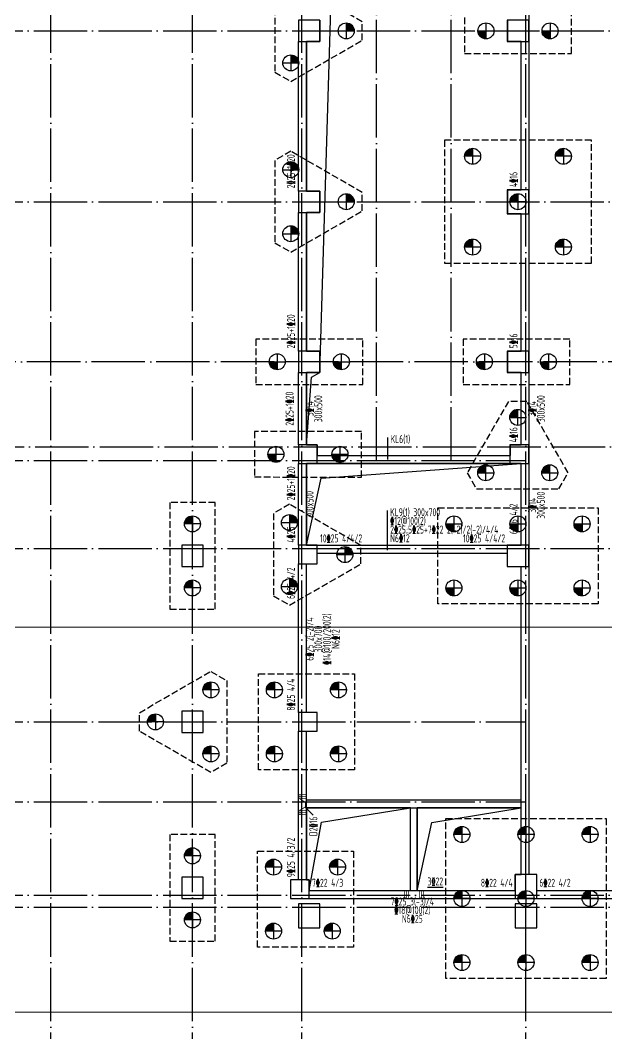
# Model space of a CAD drawing. Extents: x 2430613 to 2739493, y -1540945 to -971137.
# Drawn here: x 2481942 to 2503917, y -1478260 to -1440272 of the extents above; entities that cross this region are included whole.
import ezdxf
from ezdxf.enums import TextEntityAlignment as Align

# ---------------------------------------------------------------- set-up
doc = ezdxf.new("R2010")
doc.units = 0
doc.header["$LTSCALE"] = 1000
doc.header["$MEASUREMENT"] = 0
for name, pattern in [('DASH', [0.35, 0.25, -0.1]), ('DOTE', [2.42, 2, -0.2, 0.02, -0.2]), ('线型3', [750, 500, -250])]:
    doc.linetypes.add(name, pattern=pattern)
for name, color, linetype, lineweight in [('0S-柱-线', 50, 'CONTINUOUS', 30), ('BEAM', 4, 'CONTINUOUS', 25), ('BEAM-DASH', 4, '线型3', 25), ('HOLE', 7, 'CONTINUOUS', 25)]:
    doc.layers.add(name, color=color, linetype=linetype, lineweight=lineweight)
doc.layers.add('0S-草图', color=9, linetype='CONTINUOUS', lineweight=20, plot=False)
for name, color, linetype in [('600直径桩', 4, 'CONTINUOUS'), ('DOTE', 1, 'DOTE'), ('KL-X0l-箍筋', 2, 'CONTINUOUS'), ('KL-X0l-腰筋', 2, 'CONTINUOUS'), ('KL-X0l-通筋', 2, 'CONTINUOUS'), ('KL-X0t-引线', 2, 'CONTINUOUS'), ('KL-X0t-截面', 2, 'CONTINUOUS'), ('text30', 7, 'CONTINUOUS'), ('texthangerv', 2, 'CONTINUOUS'), ('引出线Y', 2, 'CONTINUOUS'), ('承台', 2, 'CONTINUOUS'), ('附加吊筋Y', 1, 'CONTINUOUS'), ('附加箍筋X', 1, 'CONTINUOUS'), ('附加箍筋Y', 1, 'CONTINUOUS')]:
    doc.layers.add(name, color=color, linetype=linetype)
doc.styles.add('TSSD_Rein', font='Tssdeng.shx', dxfattribs={"width": 0.6, "height": 300, "bigfont": 'hztxt.shx'})

msp = doc.modelspace()

# ---------------------------------------------------------------- hatches: boundary and pattern name
at = {"layer": '600直径桩'}
h = msp.add_hatch(color=251, dxfattribs=at)
h.dxf.hatch_style = 1
h.paths.add_polyline_path([(2494158.133, -1440372.333, -0.414213562), (2494458.133, -1440672.333), (2494158.133, -1440672.333)])
h = msp.add_hatch(color=251, dxfattribs=at)
h.dxf.hatch_style = 1
h.paths.add_polyline_path([(2499092.492, -1440672.364, 0.414213562), (2499392.492, -1440972.364), (2499392.492, -1440672.364)])
h = msp.add_hatch(color=251, dxfattribs=at)
h.dxf.hatch_style = 1
h.paths.add_polyline_path([(2501492.492, -1440672.364, 0.414213562), (2501792.492, -1440972.364), (2501792.492, -1440672.364)])
h = msp.add_hatch(color=251, dxfattribs=at)
h.dxf.hatch_style = 1
h.paths.add_polyline_path([(2492079.672, -1441572.333, -0.414213562), (2492379.672, -1441872.333), (2492079.672, -1441872.333)])
h = msp.add_hatch(color=251, dxfattribs=at)
h.dxf.hatch_style = 1
h.paths.add_polyline_path([(2498892.492, -1445072.333, 0.414213562), (2498592.492, -1445372.333), (2498892.492, -1445372.333)])
h = msp.add_hatch(color=251, dxfattribs=at)
h.dxf.hatch_style = 1
h.paths.add_polyline_path([(2502292.492, -1445072.333, 0.414213562), (2501992.492, -1445372.333), (2502292.492, -1445372.333)])
h = msp.add_hatch(color=251, dxfattribs=at)
h.dxf.hatch_style = 1
h.paths.add_polyline_path([(2492079.672, -1445572.333, -0.414213562), (2492379.672, -1445872.333), (2492079.672, -1445872.333)])
h = msp.add_hatch(color=251, dxfattribs=at)
h.dxf.hatch_style = 1
h.paths.add_polyline_path([(2494158.133, -1446772.333, -0.414213562), (2494458.133, -1447072.333), (2494158.133, -1447072.333)])
h = msp.add_hatch(color=251, dxfattribs=at)
h.dxf.hatch_style = 1
h.paths.add_polyline_path([(2500592.492, -1446772.333, 0.414213562), (2500292.492, -1447072.333), (2500592.492, -1447072.333)])
h = msp.add_hatch(color=251, dxfattribs=at)
h.dxf.hatch_style = 1
h.paths.add_polyline_path([(2492079.672, -1447972.333, -0.414213562), (2492379.672, -1448272.333), (2492079.672, -1448272.333)])
h = msp.add_hatch(color=251, dxfattribs=at)
h.dxf.hatch_style = 1
h.paths.add_polyline_path([(2498892.492, -1448472.333, 0.414213562), (2498592.492, -1448772.333), (2498892.492, -1448772.333)])
h = msp.add_hatch(color=251, dxfattribs=at)
h.dxf.hatch_style = 1
h.paths.add_polyline_path([(2502292.492, -1448472.333, 0.414213562), (2501992.492, -1448772.333), (2502292.492, -1448772.333)])
h = msp.add_hatch(color=251, dxfattribs=at)
h.dxf.hatch_style = 1
h.paths.add_polyline_path([(2491272.461, -1453072.191, 0.414213562), (2491572.434, -1453372.218), (2491572.461, -1453072.218)])
h = msp.add_hatch(color=251, dxfattribs=at)
h.dxf.hatch_style = 1
h.paths.add_polyline_path([(2493672.461, -1453072.405, 0.414213562), (2493972.434, -1453372.432), (2493972.461, -1453072.432)])
h = msp.add_hatch(color=251, dxfattribs=at)
h.dxf.hatch_style = 1
h.paths.add_polyline_path([(2499032.461, -1453072.191, 0.414213562), (2499332.434, -1453372.218), (2499332.461, -1453072.218)])
h = msp.add_hatch(color=251, dxfattribs=at)
h.dxf.hatch_style = 1
h.paths.add_polyline_path([(2501432.461, -1453072.405, 0.414213562), (2501732.434, -1453372.432), (2501732.461, -1453072.432)])
h = msp.add_hatch(color=251, dxfattribs=at)
h.dxf.hatch_style = 1
h.paths.add_polyline_path([(2500582.461, -1455156.684), (2500582.461, -1454856.684, 0.414213562), (2500282.461, -1455156.684)])
h = msp.add_hatch(color=251, dxfattribs=at)
h.dxf.hatch_style = 1
h.paths.add_polyline_path([(2491222.461, -1456542.191, 0.414213562), (2491522.434, -1456842.218), (2491522.461, -1456542.218)])
h = msp.add_hatch(color=251, dxfattribs=at)
h.dxf.hatch_style = 1
h.paths.add_polyline_path([(2493622.461, -1456542.405, 0.414213562), (2493922.434, -1456842.432), (2493922.461, -1456542.432)])
h = msp.add_hatch(color=251, dxfattribs=at)
h.dxf.hatch_style = 1
h.paths.add_polyline_path([(2499382.461, -1457235.145), (2499382.461, -1456935.145, 0.414213562), (2499082.461, -1457235.145)])
h = msp.add_hatch(color=251, dxfattribs=at)
h.dxf.hatch_style = 1
h.paths.add_polyline_path([(2501782.461, -1457235.145), (2501782.461, -1456935.145, 0.414213562), (2501482.461, -1457235.145)])
h = msp.add_hatch(color=251, dxfattribs=at)
h.dxf.hatch_style = 1
h.paths.add_polyline_path([(2488392.492, -1458852.325, 0.414213562), (2488092.492, -1459152.325), (2488392.492, -1459152.325)])
h = msp.add_hatch(color=251, dxfattribs=at)
h.dxf.hatch_style = 1
h.paths.add_polyline_path([(2492029.672, -1458802.333, -0.414213562), (2492329.672, -1459102.333), (2492029.672, -1459102.333)])
h = msp.add_hatch(color=251, dxfattribs=at)
h.dxf.hatch_style = 1
h.paths.add_polyline_path([(2497892.492, -1459152.333, 0.414213562), (2498192.492, -1459452.333), (2498192.492, -1459152.333)])
h = msp.add_hatch(color=251, dxfattribs=at)
h.dxf.hatch_style = 1
h.paths.add_polyline_path([(2500292.492, -1459152.333, 0.414213562), (2500592.492, -1459452.333), (2500592.492, -1459152.333)])
h = msp.add_hatch(color=251, dxfattribs=at)
h.dxf.hatch_style = 1
h.paths.add_polyline_path([(2502692.492, -1459152.333, 0.414213562), (2502992.492, -1459452.333), (2502992.492, -1459152.333)])
h = msp.add_hatch(color=251, dxfattribs=at)
h.dxf.hatch_style = 1
h.paths.add_polyline_path([(2494108.133, -1460002.333, -0.414213562), (2494408.133, -1460302.333), (2494108.133, -1460302.333)])
h = msp.add_hatch(color=251, dxfattribs=at)
h.dxf.hatch_style = 1
h.paths.add_polyline_path([(2488392.492, -1461252.325, 0.414213562), (2488092.492, -1461552.325), (2488392.492, -1461552.325)])
h = msp.add_hatch(color=251, dxfattribs=at)
h.dxf.hatch_style = 1
h.paths.add_polyline_path([(2492029.672, -1461202.333, -0.414213562), (2492329.672, -1461502.333), (2492029.672, -1461502.333)])
h = msp.add_hatch(color=251, dxfattribs=at)
h.dxf.hatch_style = 1
h.paths.add_polyline_path([(2497892.492, -1461552.333, 0.414213562), (2498192.492, -1461852.333), (2498192.492, -1461552.333)])
h = msp.add_hatch(color=251, dxfattribs=at)
h.dxf.hatch_style = 1
h.paths.add_polyline_path([(2500292.492, -1461552.333, 0.414213562), (2500592.492, -1461852.333), (2500592.492, -1461552.333)])
h = msp.add_hatch(color=251, dxfattribs=at)
h.dxf.hatch_style = 1
h.paths.add_polyline_path([(2502692.492, -1461552.333, 0.414213562), (2502992.492, -1461852.333), (2502992.492, -1461552.333)])
h = msp.add_hatch(color=251, dxfattribs=at)
h.dxf.hatch_style = 1
h.paths.add_polyline_path([(2489085.313, -1465072.333, 0.414213562), (2488785.313, -1465372.333), (2489085.313, -1465372.333)])
h = msp.add_hatch(color=251, dxfattribs=at)
h.dxf.hatch_style = 1
h.paths.add_polyline_path([(2491462.461, -1465072.351, 0.414213562), (2491162.461, -1465372.351), (2491462.461, -1465372.351)])
h = msp.add_hatch(color=251, dxfattribs=at)
h.dxf.hatch_style = 1
h.paths.add_polyline_path([(2493862.461, -1465072.351, 0.414213562), (2493562.461, -1465372.351), (2493862.461, -1465372.351)])
h = msp.add_hatch(color=251, dxfattribs=at)
h.dxf.hatch_style = 1
h.paths.add_polyline_path([(2487006.852, -1466272.333, 0.414213562), (2486706.852, -1466572.333), (2487006.852, -1466572.333)])
h = msp.add_hatch(color=251, dxfattribs=at)
h.dxf.hatch_style = 1
h.paths.add_polyline_path([(2489085.313, -1467472.333, 0.414213562), (2488785.313, -1467772.333), (2489085.313, -1467772.333)])
h = msp.add_hatch(color=251, dxfattribs=at)
h.dxf.hatch_style = 1
h.paths.add_polyline_path([(2491462.461, -1467472.351, 0.414213562), (2491162.461, -1467772.351), (2491462.461, -1467772.351)])
h = msp.add_hatch(color=251, dxfattribs=at)
h.dxf.hatch_style = 1
h.paths.add_polyline_path([(2493862.461, -1467472.351, 0.414213562), (2493562.461, -1467772.351), (2493862.461, -1467772.351)])
h = msp.add_hatch(color=251, dxfattribs=at)
h.dxf.hatch_style = 1
h.paths.add_polyline_path([(2498492.492, -1470492.333, 0.414213562), (2498192.492, -1470792.333), (2498492.492, -1470792.333)])
h = msp.add_hatch(color=251, dxfattribs=at)
h.dxf.hatch_style = 1
h.paths.add_polyline_path([(2500892.492, -1470492.333, 0.414213562), (2500592.492, -1470792.333), (2500892.492, -1470792.333)])
h = msp.add_hatch(color=251, dxfattribs=at)
h.dxf.hatch_style = 1
h.paths.add_polyline_path([(2503292.492, -1470492.333, 0.414213562), (2502992.492, -1470792.333), (2503292.492, -1470792.333)])
h = msp.add_hatch(color=251, dxfattribs=at)
h.dxf.hatch_style = 1
h.paths.add_polyline_path([(2488392.492, -1471292.325, 0.414213562), (2488092.492, -1471592.325), (2488392.492, -1471592.325)])
h = msp.add_hatch(color=251, dxfattribs=at)
h.dxf.hatch_style = 1
h.paths.add_polyline_path([(2491432.461, -1471712.351, 0.414213562), (2491132.461, -1472012.351), (2491432.461, -1472012.351)])
h = msp.add_hatch(color=251, dxfattribs=at)
h.dxf.hatch_style = 1
h.paths.add_polyline_path([(2493832.461, -1471712.351, 0.414213562), (2493532.461, -1472012.351), (2493832.461, -1472012.351)])
h = msp.add_hatch(color=251, dxfattribs=at)
h.dxf.hatch_style = 1
h.paths.add_polyline_path([(2498492.492, -1472892.333, 0.414213562), (2498192.492, -1473192.333), (2498492.492, -1473192.333)])
h = msp.add_hatch(color=251, dxfattribs=at)
h.dxf.hatch_style = 1
h.paths.add_polyline_path([(2500892.492, -1472892.333, 0.414213562), (2500592.492, -1473192.333), (2500892.492, -1473192.333)])
h = msp.add_hatch(color=251, dxfattribs=at)
h.dxf.hatch_style = 1
h.paths.add_polyline_path([(2503292.492, -1472892.333, 0.414213562), (2502992.492, -1473192.333), (2503292.492, -1473192.333)])
h = msp.add_hatch(color=251, dxfattribs=at)
h.dxf.hatch_style = 1
h.paths.add_polyline_path([(2488392.492, -1473692.325, 0.414213562), (2488092.492, -1473992.325), (2488392.492, -1473992.325)])
h = msp.add_hatch(color=251, dxfattribs=at)
h.dxf.hatch_style = 1
h.paths.add_polyline_path([(2491432.461, -1474112.351, 0.414213562), (2491132.461, -1474412.351), (2491432.461, -1474412.351)])
h = msp.add_hatch(color=251, dxfattribs=at)
h.dxf.hatch_style = 1
h.paths.add_polyline_path([(2493632.461, -1474112.351, 0.414213562), (2493332.461, -1474412.351), (2493632.461, -1474412.351)])
h = msp.add_hatch(color=251, dxfattribs=at)
h.dxf.hatch_style = 1
h.paths.add_polyline_path([(2498492.492, -1475292.333, 0.414213562), (2498192.492, -1475592.333), (2498492.492, -1475592.333)])
h = msp.add_hatch(color=251, dxfattribs=at)
h.dxf.hatch_style = 1
h.paths.add_polyline_path([(2500892.492, -1475292.333, 0.414213562), (2500592.492, -1475592.333), (2500892.492, -1475592.333)])
h = msp.add_hatch(color=251, dxfattribs=at)
h.dxf.hatch_style = 1
h.paths.add_polyline_path([(2503292.492, -1475292.333, 0.414213562), (2502992.492, -1475592.333), (2503292.492, -1475592.333)])

# ---------------------------------------------------------------- linework, layer by layer
at = {"layer": '0S-柱-线'}
for points in [[(2493172.492, -1441072.333), (2493172.492, -1440272.333), (2492372.492, -1440272.333), (2492372.492, -1441072.333)], [(2500992.492, -1441072.333), (2500992.492, -1440272.333), (2500192.492, -1440272.333), (2500192.492, -1441072.333)], [(2493172.492, -1447472.333), (2493172.492, -1446672.333), (2492372.492, -1446672.333), (2492372.492, -1447472.333)], [(2500992.492, -1447522.333), (2500992.492, -1446622.333), (2500192.492, -1446622.333), (2500192.492, -1447522.333)], [(2493172.492, -1453472.333), (2493172.492, -1452672.333), (2492372.492, -1452672.333), (2492372.492, -1453472.333)], [(2500992.492, -1453472.333), (2500992.492, -1452672.333), (2500192.492, -1452672.333), (2500192.492, -1453472.333)], [(2493072.492, -1456892.333), (2493072.492, -1456192.333), (2492372.492, -1456192.333), (2492372.492, -1456892.333)], [(2500992.492, -1456892.333), (2500992.492, -1456192.333), (2500292.492, -1456192.333), (2500292.492, -1456892.333)], [(2488792.492, -1460752.333), (2488792.492, -1459952.333), (2487992.492, -1459952.333), (2487992.492, -1460752.333)], [(2493072.492, -1460652.333), (2493072.492, -1459952.333), (2492372.492, -1459952.333), (2492372.492, -1460652.333)], [(2500992.492, -1460752.333), (2500992.492, -1459952.333), (2500192.492, -1459952.333), (2500192.492, -1460752.333)], [(2488792.492, -1466972.333), (2488792.492, -1466172.333), (2487992.492, -1466172.333), (2487992.492, -1466972.333)], [(2493072.492, -1466922.333), (2493072.492, -1466222.333), (2492372.492, -1466222.333), (2492372.492, -1466922.333)], [(2488792.492, -1473192.333), (2488792.492, -1472392.333), (2487992.492, -1472392.333), (2487992.492, -1473192.333)], [(2501292.492, -1473192.333), (2501292.492, -1472292.333), (2500492.492, -1472292.333), (2500492.492, -1473192.333)], [(2492772.492, -1473192.333), (2492772.492, -1472492.333), (2492072.492, -1472492.333), (2492072.492, -1473192.333)], [(2493172.492, -1474292.333), (2493172.492, -1473392.333), (2492372.492, -1473392.333), (2492372.492, -1474292.333)], [(2501292.492, -1474292.333), (2501292.492, -1473392.333), (2500492.492, -1473392.333), (2500492.492, -1474292.333)]]:
    msp.add_lwpolyline(points, close=True, dxfattribs=at)
at = {"layer": '0S-草图'}
for points in [[(2459966.188, -1402457.105), (2597091.188, -1402457.105), (2597091.188, -1477457.105), (2459966.188, -1477457.105)], [(2459966.188, -1463018.36), (2597091.188, -1463018.36), (2597091.188, -1528018.36), (2459966.188, -1528018.36)]]:
    msp.add_lwpolyline(points, close=True, dxfattribs=at)
at = {"layer": '600直径桩', "color": 251}
for p, q in [((2494158.133, -1440372.333), (2494158.133, -1440972.333)), ((2499392.492, -1440372.364), (2499392.492, -1440972.364)), ((2501792.492, -1440372.364), (2501792.492, -1440972.364)), ((2493858.133, -1440672.333), (2494458.133, -1440672.333)), ((2499092.492, -1440672.364), (2499692.492, -1440672.364)), ((2501492.492, -1440672.364), (2502092.492, -1440672.364)), ((2492079.672, -1441572.333), (2492079.672, -1442172.333)), ((2491779.672, -1441872.333), (2492379.672, -1441872.333)), ((2499192.492, -1445372.333), (2498592.492, -1445372.333)), ((2498892.492, -1445072.333), (2498892.492, -1445672.333)), ((2502592.492, -1445372.333), (2501992.492, -1445372.333)), ((2502292.492, -1445072.333), (2502292.492, -1445672.333)), ((2492079.672, -1445572.333), (2492079.672, -1446172.333)), ((2491779.672, -1445872.333), (2492379.672, -1445872.333)), ((2494158.133, -1446772.333), (2494158.133, -1447372.333)), ((2500592.492, -1446772.333), (2500592.492, -1447372.333)), ((2493858.133, -1447072.333), (2494458.133, -1447072.333)), ((2500892.492, -1447072.333), (2500292.492, -1447072.333)), ((2492079.672, -1447972.333), (2492079.672, -1448572.333)), ((2491779.672, -1448272.333), (2492379.672, -1448272.333)), ((2498892.492, -1448472.333), (2498892.492, -1449072.333)), ((2502292.492, -1448472.333), (2502292.492, -1449072.333)), ((2499192.492, -1448772.333), (2498592.492, -1448772.333)), ((2502592.492, -1448772.333), (2501992.492, -1448772.333)), ((2491572.488, -1452772.218), (2491572.434, -1453372.218)), ((2493972.488, -1452772.432), (2493972.434, -1453372.432)), ((2499332.488, -1452772.218), (2499332.434, -1453372.218)), ((2501732.488, -1452772.432), (2501732.434, -1453372.432)), ((2491272.461, -1453072.191), (2491872.461, -1453072.245)), ((2493672.461, -1453072.405), (2494272.461, -1453072.459)), ((2499032.461, -1453072.191), (2499632.461, -1453072.245)), ((2501432.461, -1453072.405), (2502032.461, -1453072.459)), ((2500582.461, -1455456.684), (2500582.461, -1454856.684)), ((2500282.461, -1455156.684), (2500882.461, -1455156.684)), ((2491522.488, -1456242.218), (2491522.434, -1456842.218)), ((2493922.488, -1456242.432), (2493922.434, -1456842.432)), ((2491222.461, -1456542.191), (2491822.461, -1456542.245)), ((2493622.461, -1456542.405), (2494222.461, -1456542.459)), ((2499382.461, -1457535.145), (2499382.461, -1456935.145)), ((2501782.461, -1457535.145), (2501782.461, -1456935.145)), ((2499082.461, -1457235.145), (2499682.461, -1457235.145)), ((2501482.461, -1457235.145), (2502082.461, -1457235.145)), ((2488392.492, -1458852.325), (2488392.492, -1459452.325)), ((2491729.672, -1459102.333), (2492329.672, -1459102.333)), ((2492029.672, -1458802.333), (2492029.672, -1459402.333)), ((2498192.492, -1458852.333), (2498192.492, -1459452.333)), ((2500592.492, -1458852.333), (2500592.492, -1459452.333)), ((2502992.492, -1458852.333), (2502992.492, -1459452.333)), ((2488692.492, -1459152.325), (2488092.492, -1459152.325)), ((2497892.492, -1459152.333), (2498492.492, -1459152.333)), ((2500292.492, -1459152.333), (2500892.492, -1459152.333)), ((2502692.492, -1459152.333), (2503292.492, -1459152.333)), ((2494108.133, -1460002.333), (2494108.133, -1460602.333)), ((2493808.133, -1460302.333), (2494408.133, -1460302.333)), ((2488392.492, -1461252.325), (2488392.492, -1461852.325)), ((2492029.672, -1461202.333), (2492029.672, -1461802.333)), ((2498192.492, -1461252.333), (2498192.492, -1461852.333)), ((2500592.492, -1461252.333), (2500592.492, -1461852.333)), ((2502992.492, -1461252.333), (2502992.492, -1461852.333)), ((2488692.492, -1461552.325), (2488092.492, -1461552.325)), ((2491729.672, -1461502.333), (2492329.672, -1461502.333)), ((2497892.492, -1461552.333), (2498492.492, -1461552.333)), ((2500292.492, -1461552.333), (2500892.492, -1461552.333)), ((2502692.492, -1461552.333), (2503292.492, -1461552.333)), ((2489085.313, -1465072.333), (2489085.313, -1465672.333)), ((2491462.461, -1465072.351), (2491462.461, -1465672.351)), ((2493862.461, -1465072.351), (2493862.461, -1465672.351)), ((2489385.313, -1465372.333), (2488785.313, -1465372.333)), ((2491762.461, -1465372.351), (2491162.461, -1465372.351)), ((2494162.461, -1465372.351), (2493562.461, -1465372.351)), ((2487006.852, -1466272.333), (2487006.852, -1466872.333)), ((2487306.852, -1466572.333), (2486706.852, -1466572.333)), ((2489085.313, -1467472.333), (2489085.313, -1468072.333)), ((2491462.461, -1467472.351), (2491462.461, -1468072.351)), ((2493862.461, -1467472.351), (2493862.461, -1468072.351)), ((2489385.313, -1467772.333), (2488785.313, -1467772.333)), ((2491762.461, -1467772.351), (2491162.461, -1467772.351)), ((2494162.461, -1467772.351), (2493562.461, -1467772.351)), ((2498492.492, -1470492.333), (2498492.492, -1471092.333)), ((2500892.492, -1470492.333), (2500892.492, -1471092.333)), ((2503292.492, -1470492.333), (2503292.492, -1471092.333)), ((2498792.492, -1470792.333), (2498192.492, -1470792.333)), ((2501192.492, -1470792.333), (2500592.492, -1470792.333)), ((2503592.492, -1470792.333), (2502992.492, -1470792.333)), ((2488692.492, -1471592.325), (2488092.492, -1471592.325)), ((2488392.492, -1471292.325), (2488392.492, -1471892.325)), ((2491732.461, -1472012.351), (2491132.461, -1472012.351)), ((2491432.461, -1471712.351), (2491432.461, -1472312.351)), ((2494132.461, -1472012.351), (2493532.461, -1472012.351)), ((2493832.461, -1471712.351), (2493832.461, -1472312.351)), ((2498492.492, -1472892.333), (2498492.492, -1473492.333)), ((2500892.492, -1472892.333), (2500892.492, -1473492.333)), ((2503292.492, -1472892.333), (2503292.492, -1473492.333)), ((2498792.492, -1473192.333), (2498192.492, -1473192.333)), ((2501192.492, -1473192.333), (2500592.492, -1473192.333)), ((2503592.492, -1473192.333), (2502992.492, -1473192.333)), ((2488392.492, -1473692.325), (2488392.492, -1474292.325)), ((2488692.492, -1473992.325), (2488092.492, -1473992.325)), ((2491432.461, -1474112.351), (2491432.461, -1474712.351)), ((2493632.461, -1474112.351), (2493632.461, -1474712.351)), ((2491732.461, -1474412.351), (2491132.461, -1474412.351)), ((2493932.461, -1474412.351), (2493332.461, -1474412.351)), ((2498492.492, -1475292.333), (2498492.492, -1475892.333)), ((2500892.492, -1475292.333), (2500892.492, -1475892.333)), ((2503292.492, -1475292.333), (2503292.492, -1475892.333)), ((2498792.492, -1475592.333), (2498192.492, -1475592.333)), ((2501192.492, -1475592.333), (2500592.492, -1475592.333)), ((2503592.492, -1475592.333), (2502992.492, -1475592.333))]:
    msp.add_line(p, q, dxfattribs=at)
for centre in [(2494158.133, -1440672.333), (2499392.492, -1440672.364), (2501792.492, -1440672.364), (2492079.672, -1441872.333), (2498892.492, -1445372.333), (2502292.492, -1445372.333), (2492079.672, -1445872.333), (2494158.133, -1447072.333), (2500592.492, -1447072.333), (2492079.672, -1448272.333), (2498892.492, -1448772.333), (2502292.492, -1448772.333), (2491572.461, -1453072.218), (2493972.461, -1453072.432), (2499332.461, -1453072.218), (2501732.461, -1453072.432), (2500582.461, -1455156.684), (2491522.461, -1456542.218), (2493922.461, -1456542.432), (2499382.461, -1457235.145), (2501782.461, -1457235.145), (2488392.492, -1459152.325), (2492029.672, -1459102.333), (2498192.492, -1459152.333), (2500592.492, -1459152.333), (2502992.492, -1459152.333), (2494108.133, -1460302.333), (2488392.492, -1461552.325), (2492029.672, -1461502.333), (2498192.492, -1461552.333), (2500592.492, -1461552.333), (2502992.492, -1461552.333), (2489085.313, -1465372.333), (2491462.461, -1465372.351), (2493862.461, -1465372.351), (2487006.852, -1466572.333), (2489085.313, -1467772.333), (2491462.461, -1467772.351), (2493862.461, -1467772.351), (2498492.492, -1470792.333), (2500892.492, -1470792.333), (2503292.492, -1470792.333), (2488392.492, -1471592.325), (2491432.461, -1472012.351), (2493832.461, -1472012.351), (2498492.492, -1473192.333), (2500892.492, -1473192.333), (2503292.492, -1473192.333), (2488392.492, -1473992.325), (2491432.461, -1474412.351), (2493632.461, -1474412.351), (2498492.492, -1475592.333), (2500892.492, -1475592.333), (2503292.492, -1475592.333)]:
    msp.add_circle(centre, 300, dxfattribs=at)
at = {"layer": 'BEAM'}
for p, q in [((2501013.461, -1440672.325), (2501013.461, -1434072.325)), ((2501013.461, -1447072.325), (2501013.461, -1440672.325)), ((2492372.461, -1446672.325), (2492372.461, -1441072.325)), ((2492672.461, -1446672.325), (2492672.461, -1441072.325)), ((2500713.461, -1446622.325), (2500713.461, -1441072.325)), ((2501013.461, -1453072.325), (2501013.461, -1447072.325)), ((2492372.461, -1452672.325), (2492372.461, -1447472.325)), ((2492672.461, -1452672.325), (2492672.461, -1447472.325)), ((2500713.461, -1452672.325), (2500713.461, -1447522.325)), ((2501013.461, -1456772.325), (2501013.461, -1453072.325)), ((2492372.461, -1456192.325), (2492372.461, -1453472.325)), ((2492672.461, -1456192.325), (2492672.461, -1453472.325)), ((2500713.461, -1456192.325), (2500713.461, -1453472.325)), ((2493072.461, -1456592.325), (2500312.461, -1456592.325)), ((2501013.461, -1460072.325), (2501013.461, -1456772.325)), ((2492372.461, -1459952.325), (2492372.461, -1456892.325)), ((2492672.461, -1459952.325), (2492672.461, -1456892.325)), ((2493072.461, -1456892.325), (2500312.461, -1456892.325)), ((2500713.461, -1459952.325), (2500713.461, -1456892.325)), ((2493072.461, -1459952.325), (2500212.461, -1459952.325)), ((2501013.461, -1466572.325), (2501013.461, -1460072.325)), ((2492372.461, -1466222.325), (2492372.461, -1460652.325)), ((2501012.492, -1469672.325), (2501012.461, -1466572.325)), ((2492372.492, -1469672.325), (2492372.461, -1466922.325)), ((2492372.461, -1472492.325), (2492372.492, -1469672.325)), ((2492672.461, -1472492.325), (2492672.492, -1469672.325)), ((2500712.461, -1472292.325), (2500712.492, -1469672.325)), ((2501012.461, -1472292.325), (2501012.492, -1469672.325)), ((2492672.492, -1469792.325), (2500712.492, -1469792.325)), ((2496567.461, -1472892.325), (2496567.492, -1469792.325)), ((2496817.461, -1472892.325), (2496817.492, -1469792.325)), ((2492772.461, -1472892.325), (2500492.461, -1472892.325)), ((2501292.461, -1472892.325), (2508892.461, -1472892.325)), ((2492772.461, -1473192.325), (2500492.461, -1473192.325)), ((2501292.461, -1473192.325), (2508892.461, -1473192.325))]:
    msp.add_line(p, q, dxfattribs=at)
at = {"layer": 'BEAM-DASH'}
for p, q in [((2493072.461, -1460252.325), (2500212.461, -1460252.325)), ((2492672.461, -1466222.325), (2492672.461, -1460652.325)), ((2500713.461, -1466572.325), (2500713.461, -1460752.325)), ((2500712.492, -1469672.325), (2500712.461, -1466572.325)), ((2492672.492, -1469672.325), (2492672.461, -1466922.325)), ((2492672.492, -1469492.325), (2500712.492, -1469492.325))]:
    msp.add_line(p, q, dxfattribs=at)
at = {"layer": 'DOTE'}
for p, q in [((2483092.492, -1523772.333), (2483092.492, -1406572.333)), ((2488392.492, -1523772.333), (2488392.492, -1406572.333)), ((2492492.492, -1523772.333), (2492492.492, -1406572.333)), ((2500892.492, -1523772.333), (2500892.492, -1406572.333)), ((2495292.492, -1456772.333), (2495292.492, -1414572.333)), ((2498092.492, -1456772.333), (2498092.492, -1414572.333)), ((2472772.492, -1440672.333), (2580992.492, -1440672.333)), ((2472772.492, -1447072.333), (2580992.492, -1447072.333)), ((2580992.492, -1453072.333), (2472772.492, -1453072.333)), ((2472822.492, -1456262.333), (2581042.492, -1456262.333)), ((2472772.492, -1456772.333), (2500892.492, -1456772.333)), ((2472772.492, -1460072.333), (2580992.492, -1460072.333)), ((2472772.492, -1466572.333), (2500892.492, -1466572.333)), ((2472772.492, -1469572.333), (2500892.492, -1469572.333)), ((2472772.492, -1473072.333), (2580992.492, -1473072.333)), ((2472772.492, -1473512.333), (2580992.492, -1473512.333))]:
    msp.add_line(p, q, dxfattribs=at)
at = {"layer": 'HOLE'}
for points in [[(2493172.461, -1440272.325), (2493172.461, -1441072.325), (2492672.461, -1441072.325), (2492672.461, -1446672.325), (2493172.461, -1446672.325), (2493172.461, -1447472.325), (2492672.461, -1447472.325), (2492672.461, -1452672.325), (2493172.461, -1452672.325), (2493172.461, -1453472.325), (2494096.297, -1422891.63)], [(2493172.461, -1440272.325), (2493172.461, -1441072.325), (2492672.461, -1441072.325), (2492672.461, -1446672.325), (2493172.461, -1446672.325), (2493172.461, -1447472.325), (2492672.461, -1447472.325), (2492672.461, -1452672.325), (2493172.461, -1452672.325), (2493172.461, -1453472.325), (2492672.461, -1453472.325), (2492672.461, -1456192.325), (2493072.461, -1456192.325), (2493072.461, -1456592.325), (2500312.461, -1456592.325), (2500312.461, -1456192.325), (2500713.461, -1456192.325), (2500713.461, -1453472.325), (2500212.461, -1453472.325), (2500212.461, -1452672.325), (2500713.461, -1452672.325), (2500713.461, -1447522.325), (2500212.461, -1447522.325), (2500212.461, -1446622.325), (2500713.461, -1446622.325), (2500713.461, -1441072.325), (2500212.461, -1441072.325), (2500212.461, -1440272.325)]]:
    msp.add_lwpolyline(points, dxfattribs=at)
for points in [[(2493172.461, -1453472.325), (2492672.461, -1453472.325), (2492672.461, -1456192.325), (2492849.238, -1453649.098)], [(2500713.461, -1456892.325), (2492672.461, -1456892.325), (2492672.461, -1459952.325), (2493213.399, -1457433.262)], [(2492672.461, -1459952.325), (2500713.461, -1459952.325), (2500713.461, -1456892.325), (2492672.461, -1456892.325)], [(2496567.461, -1469792.325), (2492672.492, -1469792.325), (2492672.461, -1472492.325), (2492772.461, -1472492.325), (2492772.461, -1472892.325), (2493229.551, -1470331.708)], [(2492672.461, -1472492.325), (2492772.461, -1472492.325), (2492772.461, -1472892.325), (2496567.461, -1472892.325), (2496567.461, -1469792.325), (2492672.492, -1469792.325)], [(2500712.461, -1469792.325), (2496817.492, -1469792.325), (2496817.492, -1472892.325), (2497365.5, -1470340.333)], [(2496817.492, -1472892.325), (2500492.461, -1472892.325), (2500492.461, -1472292.325), (2500712.461, -1472292.325), (2500712.461, -1469792.325), (2496817.492, -1469792.325)]]:
    msp.add_lwpolyline(points, close=True, dxfattribs=at)
at = {"layer": 'KL-X0t-引线'}
for p, q in [((2495719.128, -1456742.327), (2495719.128, -1455912.327)), ((2495702.496, -1460132.335), (2495702.496, -1458652.335))]:
    msp.add_line(p, q, dxfattribs=at)
at = {"layer": '引出线Y'}
msp.add_line((2492622.472, -1469762.331), (2492922.468, -1470072.335), dxfattribs=at)
at = {"layer": '承台', "color": 251, "linetype": 'DASH'}
for points in [[(2492079.672, -1438779.513), (2491479.672, -1439125.923), (2491479.672, -1442218.743), (2492079.672, -1442565.154), (2494758.133, -1441018.743), (2494758.133, -1440325.923)], [(2502592.492, -1439822.364), (2498592.492, -1439822.364), (2498592.492, -1441522.364), (2502592.492, -1441522.364)], [(2497842.492, -1449372.333), (2503342.492, -1449372.333), (2503342.492, -1444772.333), (2497842.492, -1444772.333)], [(2492079.672, -1445179.513), (2491479.672, -1445525.923), (2491479.672, -1448618.743), (2492079.672, -1448965.154), (2494758.133, -1447418.743), (2494758.133, -1446725.923)], [(2494772.537, -1452222.503), (2490772.537, -1452222.146), (2490772.385, -1453922.146), (2494772.385, -1453922.503)], [(2502532.537, -1452222.503), (2498532.537, -1452222.146), (2498532.385, -1453922.146), (2502532.385, -1453922.503)], [(2498689.641, -1457235.145), (2499036.051, -1457835.145), (2502128.871, -1457835.145), (2502475.281, -1457235.145), (2500928.871, -1454556.684), (2500236.051, -1454556.684)], [(2494722.537, -1455692.503), (2490722.537, -1455692.146), (2490722.385, -1457392.146), (2494722.385, -1457392.503)], [(2489242.492, -1462352.325), (2489242.492, -1458352.325), (2487542.492, -1458352.325), (2487542.492, -1462352.325)], [(2492029.672, -1458409.513), (2491429.672, -1458755.923), (2491429.672, -1461848.743), (2492029.672, -1462195.154), (2494708.133, -1460648.743), (2494708.133, -1459955.923)], [(2503592.492, -1458552.333), (2503592.492, -1462152.333), (2497592.492, -1462152.333), (2497592.492, -1458552.333)], [(2489085.313, -1464679.513), (2489685.313, -1465025.923), (2489685.313, -1468118.743), (2489085.313, -1468465.154), (2486406.852, -1466918.743), (2486406.852, -1466225.923)], [(2494462.461, -1468372.351), (2490862.461, -1468372.351), (2490862.461, -1464772.351), (2494462.461, -1464772.351)], [(2503892.492, -1476192.333), (2497892.492, -1476192.333), (2497892.492, -1470192.333), (2503892.492, -1470192.333)], [(2489242.492, -1474792.325), (2489242.492, -1470792.325), (2487542.492, -1470792.325), (2487542.492, -1474792.325)], [(2494432.461, -1475012.351), (2490832.461, -1475012.351), (2490832.461, -1471412.351), (2494432.461, -1471412.351)]]:
    msp.add_lwpolyline(points, close=True, dxfattribs=at)
at = {"layer": '附加吊筋Y'}
msp.add_lwpolyline([(2492422.468, -1470032.331, 30, 30, 0), (2492422.472, -1469882.331, 30, 30, 0), (2492622.472, -1469762.331, 30, 30, 0), (2492622.472, -1469582.331, 30, 30, 0), (2492422.472, -1469462.331, 30, 30, 0), (2492422.476, -1469312.331, 30, 30, 0)], format="xyseb", dxfattribs=at)
at = {"layer": '附加箍筋X'}
for points in [[(2496342.519, -1472892.323, 30, 30, 0), (2496342.519, -1473192.323, 30, 30, 0)], [(2496417.519, -1472892.323, 30, 30, 0), (2496417.519, -1473192.323, 30, 30, 0)], [(2496492.519, -1472892.323, 30, 30, 0), (2496492.519, -1473192.323, 30, 30, 0)], [(2496892.519, -1472892.323, 30, 30, 0), (2496892.519, -1473192.323, 30, 30, 0)], [(2496967.519, -1472892.323, 30, 30, 0), (2496967.519, -1473192.323, 30, 30, 0)], [(2497042.519, -1472892.323, 30, 30, 0), (2497042.519, -1473192.323, 30, 30, 0)]]:
    msp.add_lwpolyline(points, format="xyseb", dxfattribs=at)
at = {"layer": '附加箍筋Y'}
for points in [[(2492372.472, -1469297.331, 30, 30, 0), (2492672.472, -1469297.331, 30, 30, 0)], [(2492372.472, -1469372.331, 30, 30, 0), (2492672.472, -1469372.331, 30, 30, 0)], [(2492372.472, -1469447.331, 30, 30, 0), (2492672.472, -1469447.331, 30, 30, 0)], [(2492372.472, -1469897.331, 30, 30, 0), (2492672.472, -1469897.331, 30, 30, 0)], [(2492372.472, -1469972.331, 30, 30, 0), (2492672.472, -1469972.331, 30, 30, 0)], [(2492372.472, -1470047.331, 30, 30, 0), (2492672.472, -1470047.331, 30, 30, 0)]]:
    msp.add_lwpolyline(points, format="xyseb", dxfattribs=at)

# ---------------------------------------------------------------- texts
at = {"layer": 'KL-X0l-箍筋', "style": 'TSSD_Rein', "width": 0.6}
msp.add_text('%%13212@100(2)', height=300, dxfattribs=at).set_placement((2495802.496, -1459277.335), align=Align.BOTTOM_LEFT)
at = {"layer": 'KL-X0l-腰筋', "style": 'TSSD_Rein', "width": 0.6}
msp.add_text('N6%%13212', height=300, dxfattribs=at).set_placement((2495802.496, -1459927.335), align=Align.BOTTOM_LEFT)
at = {"layer": 'KL-X0l-通筋', "style": 'TSSD_Rein', "width": 0.6}
msp.add_text('2%%13225;5%%13225+7%%13222 2(-2)/2(-2)/4/4', height=300, dxfattribs=at).set_placement((2495802.496, -1459602.335), align=Align.BOTTOM_LEFT)
at = {"layer": 'KL-X0t-截面', "style": 'TSSD_Rein', "width": 0.6}
for s, p in [('KL6(1)', (2495819.128, -1456212.327)), ('KL9(1) 300x700', (2495802.496, -1458952.335))]:
    msp.add_text(s, height=300, dxfattribs=at).set_placement(p, align=Align.BOTTOM_LEFT)
at = {"layer": 'text30', "style": 'TSSD_Rein', "width": 0.6}
for s, rotation, p in [('2%%13225+1%%13220', 89.9999985, (2492322.46, -1446572.327)), ('4%%13216', 89.9999985, (2500663.46, -1446522.327)), ('2%%13225+1%%13220', 89.9999985, (2492322.46, -1452572.327)), ('5%%13216', 89.9999985, (2500663.46, -1452572.327)), ('4%%13216', 90.0005173, (2500663.46, -1456092.327)), ('6%%13216 4/2', 89.9995331, (2500663.464, -1459532.335)), ('4%%13225', 89.9999985, (2492322.46, -1459852.327)), ('8%%13225 4/4', 90.0005478, (2492322.496, -1466152.335)), ('9%%13225 4/3/2', 89.9994415, (2492322.46, -1472392.323))]:
    msp.add_text(s, height=300, rotation=rotation, dxfattribs=at).set_placement(p, align=Align.BOTTOM_LEFT)
for s, rotation, p in [('2%%13225+1%%13220', 90.0005173, (2492272.46, -1454832.327)), ('300x500', 90.0005173, (2493347.46, -1454832.327)), ('300x500', 90.0005173, (2501688.46, -1454832.327)), ('3%%13214', 90.0005173, (2493022.46, -1454832.327)), ('3%%13214', 90.0005173, (2501363.46, -1454832.327)), ('300x500', 89.9999985, (2493022.46, -1458422.327)), ('3%%13214', 89.9995331, (2501363.46, -1458452.327)), ('300x500', 89.9995331, (2501688.46, -1458452.327)), ('6%%13225 2(-2)/4', 90.0005478, (2493022.496, -1463467.327)), ('%%13214@100/200(2)', 90.0005478, (2493672.496, -1463467.327)), ('300x700', 90.0005478, (2493347.496, -1463467.327)), ('N6%%13212', 90.0005478, (2493997.496, -1463467.327))]:
    msp.add_text(s, height=300, rotation=rotation, dxfattribs=at).set_placement(p, align=Align.BOTTOM_CENTER)
for s, rotation, p in [('2%%13225+1%%13220', 89.9999985, (2492322.46, -1456992.327)), ('6%%13225 4/2', 89.999411, (2492322.496, -1460782.327))]:
    msp.add_text(s, height=300, rotation=rotation, dxfattribs=at).set_placement(p, align=Align.BOTTOM_RIGHT)
for s, p in [('10%%13225 4/4/2', (2493172.496, -1459932.335)), ('7%%13222 4/3', (2492872.46, -1472842.323)), ('6%%13222 4/2', (2501392.46, -1472842.323))]:
    msp.add_text(s, height=300, dxfattribs=at).set_placement(p, align=Align.BOTTOM_LEFT)
for s, p in [('10%%13225 4/4/2', (2500112.472, -1459932.335)), ('8%%13222 4/4', (2500392.46, -1472842.323))]:
    msp.add_text(s, height=300, dxfattribs=at).set_placement(p, align=Align.BOTTOM_RIGHT)
for s, p in [('%%U3%%13222%%U', (2497494.992, -1472792.323)), ('7%%13225 3(-3)/4', (2496632.46, -1473542.323)), ('%%13218@100(2)', (2496632.46, -1473867.323)), ('N6%%13225', (2496632.46, -1474192.323))]:
    msp.add_text(s, height=300, dxfattribs=at).set_placement(p, align=Align.BOTTOM_CENTER)
at = {"layer": 'texthangerv', "style": 'TSSD_Rein', "width": 0.6}
msp.add_text('D2%%13216', height=300, rotation=89.9994415, dxfattribs=at).set_placement((2492922.468, -1470122.335), align=Align.MIDDLE_RIGHT)

doc.saveas('drawing.dxf')
